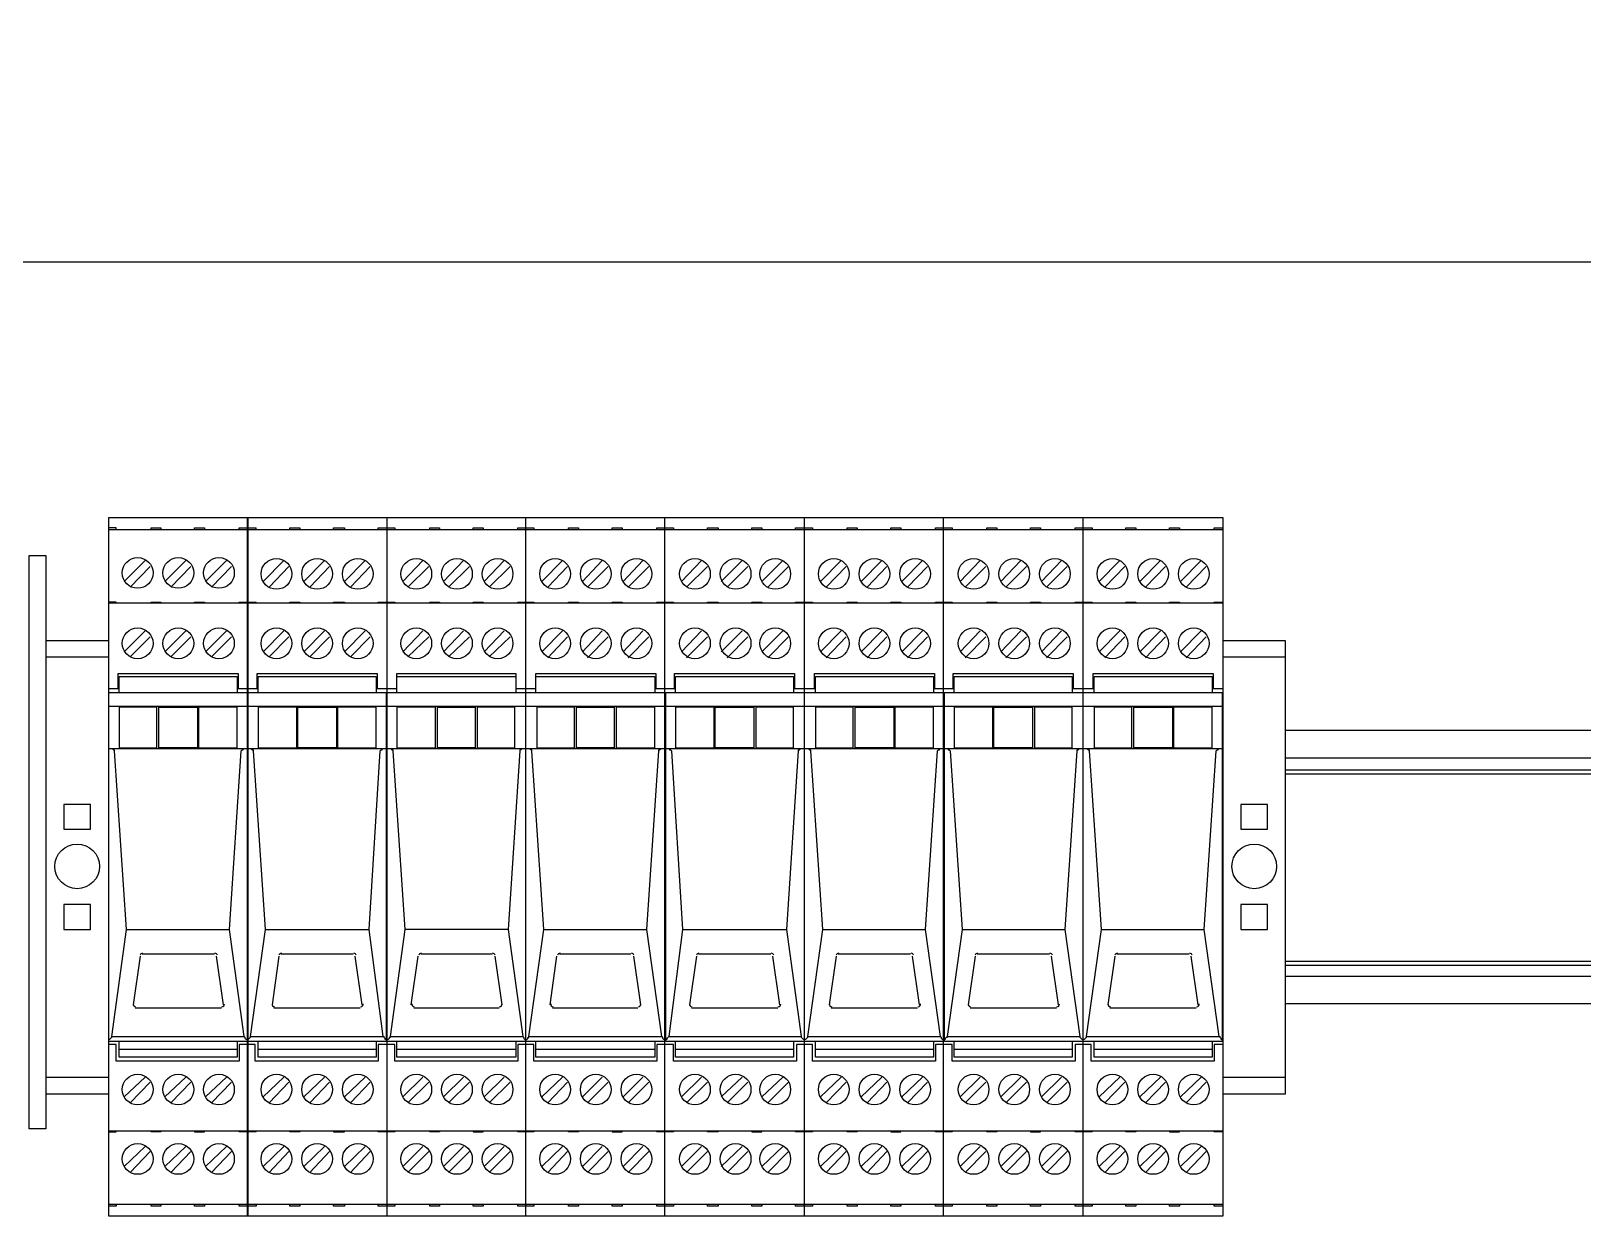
# Model space of a CAD drawing. Header units: feet. Extents: x -159 to 1687, y -48 to 1556.
# Drawn here: x 550.484 to 551.136, y 1043.099 to 1043.597 of the extents above; entities that cross this region are included whole.
import ezdxf

# ---------------------------------------------------------------- set-up
doc = ezdxf.new("R2010")
doc.units = ezdxf.units.FT
doc.header["$MEASUREMENT"] = 0
doc.layers.add('PDF_0', color=7, linetype='Continuous')
doc.layers.add('PDF_Carril', color=7, linetype='Continuous')

msp = doc.modelspace()

# ---------------------------------------------------------------- linework, layer by layer
at = {"layer": 'PDF_0', "lineweight": 25}
for p, q in [((550.98504, 1043.39271), (550.51668, 1043.39271)), ((550.98504, 1043.38771), (550.51668, 1043.38771)), ((550.98504, 1043.35688), (550.51668, 1043.35688)), ((550.63794, 1043.31938), (550.63794, 1043.32729)), ((550.68794, 1043.32729), (550.68794, 1043.31938)), ((550.69627, 1043.31938), (550.69627, 1043.32729)), ((550.75044, 1043.29562), (550.63377, 1043.29562)), ((550.86753, 1043.29562), (550.75086, 1043.29562)), ((550.98462, 1043.29562), (550.86795, 1043.29562)), ((550.75044, 1043.1727), (550.63377, 1043.1727))]:
    msp.add_line(p, q, dxfattribs=at)
for points in [[(550.19333, 1044.94404), (551.66965, 1044.94404), (551.66965, 1043.50022), (550.19333, 1043.50022)], [(550.49043, 1043.13603), (550.48335, 1043.13603), (550.48335, 1043.37688), (550.49043, 1043.37688)], [(550.52127, 1043.29604), (550.5371, 1043.29604), (550.5371, 1043.31313), (550.52127, 1043.31313)], [(550.53793, 1043.29604), (550.53793, 1043.31313), (550.55418, 1043.31313), (550.55418, 1043.29604)], [(550.5546, 1043.31313), (550.5546, 1043.29604), (550.57085, 1043.29604), (550.57085, 1043.31313)], [(550.5796, 1043.29604), (550.59585, 1043.29604), (550.59585, 1043.31313), (550.5796, 1043.31313)], [(550.59627, 1043.29604), (550.59627, 1043.31313), (550.61252, 1043.31313), (550.61252, 1043.29604)], [(550.61294, 1043.31313), (550.61294, 1043.29604), (550.62919, 1043.29604), (550.62919, 1043.31313)], [(550.63794, 1043.29604), (550.65419, 1043.29604), (550.65419, 1043.31313), (550.63794, 1043.31313)], [(550.65502, 1043.29604), (550.65502, 1043.31313), (550.67086, 1043.31313), (550.67086, 1043.29604)], [(550.67169, 1043.31313), (550.67169, 1043.29604), (550.68752, 1043.29604), (550.68752, 1043.31313)], [(550.69669, 1043.29604), (550.71252, 1043.29604), (550.71252, 1043.31313), (550.69669, 1043.31313)], [(550.71336, 1043.29604), (550.71336, 1043.31313), (550.72919, 1043.31313), (550.72919, 1043.29604)], [(550.73003, 1043.31313), (550.73003, 1043.29604), (550.74628, 1043.29604), (550.74628, 1043.31313)], [(550.75503, 1043.29604), (550.77128, 1043.29604), (550.77128, 1043.31313), (550.75503, 1043.31313)], [(550.77169, 1043.29604), (550.77169, 1043.31313), (550.78794, 1043.31313), (550.78794, 1043.29604)], [(550.78878, 1043.31313), (550.78878, 1043.29604), (550.80461, 1043.29604), (550.80461, 1043.31313)], [(550.81378, 1043.29604), (550.82961, 1043.29604), (550.82961, 1043.31313), (550.81378, 1043.31313)], [(550.83045, 1043.29604), (550.83045, 1043.31313), (550.8467, 1043.31313), (550.8467, 1043.29604)], [(550.84711, 1043.31313), (550.84711, 1043.29604), (550.86336, 1043.29604), (550.86336, 1043.31313)], [(550.87212, 1043.29604), (550.88837, 1043.29604), (550.88837, 1043.31313), (550.87212, 1043.31313)], [(550.88878, 1043.29604), (550.88878, 1043.31313), (550.90503, 1043.31313), (550.90503, 1043.29604)], [(550.90587, 1043.31313), (550.90587, 1043.29604), (550.9217, 1043.29604), (550.9217, 1043.31313)], [(550.93087, 1043.29604), (550.9467, 1043.29604), (550.9467, 1043.31313), (550.93087, 1043.31313)], [(550.94754, 1043.29604), (550.94754, 1043.31313), (550.96379, 1043.31313), (550.96379, 1043.29604)], [(550.9642, 1043.31313), (550.9642, 1043.29604), (550.98045, 1043.29604), (550.98045, 1043.31313)], [(550.50918, 1043.27229), (550.49793, 1043.27229), (550.49793, 1043.26187), (550.50918, 1043.26187)], [(551.00379, 1043.27229), (550.99254, 1043.27229), (550.99254, 1043.26187), (551.00379, 1043.26187)], [(550.49793, 1043.21979), (550.50918, 1043.21979), (550.50918, 1043.2302), (550.49793, 1043.2302)], [(550.99254, 1043.21979), (551.00379, 1043.21979), (551.00379, 1043.2302), (550.99254, 1043.2302)]]:
    msp.add_lwpolyline(points, close=True, dxfattribs=at)
for points in [[(550.51668, 1043.39271), (550.51668, 1043.09937), (550.98504, 1043.09937)], [(550.57502, 1043.39271), (550.57502, 1043.09937)], [(550.57543, 1043.09937), (550.57543, 1043.39271)], [(550.63377, 1043.09937), (550.63377, 1043.39271)], [(550.69211, 1043.09937), (550.69211, 1043.39271)], [(550.75044, 1043.09937), (550.75044, 1043.39271)], [(550.8092, 1043.09937), (550.8092, 1043.39271)], [(550.86753, 1043.09937), (550.86753, 1043.39271)], [(550.92628, 1043.09937), (550.92628, 1043.39271)], [(550.98504, 1043.09937), (550.98504, 1043.39271)], [(550.52002, 1043.38771), (550.52002, 1043.38855), (550.51668, 1043.38855)], [(550.5346, 1043.38771), (550.5346, 1043.38855), (550.53877, 1043.38855), (550.53877, 1043.38771)], [(550.55293, 1043.38771), (550.55293, 1043.38855), (550.5571, 1043.38855), (550.5571, 1043.38771)], [(550.57168, 1043.38771), (550.57168, 1043.38855), (550.57877, 1043.38855)], [(550.57877, 1043.38771), (550.57877, 1043.38855)], [(550.59294, 1043.38771), (550.59294, 1043.38855), (550.5971, 1043.38855), (550.5971, 1043.38771)], [(550.61127, 1043.38771), (550.61127, 1043.38855), (550.61585, 1043.38855), (550.61585, 1043.38771)], [(550.63002, 1043.38771), (550.63002, 1043.38855), (550.6371, 1043.38855), (550.6371, 1043.38771)], [(550.65169, 1043.38771), (550.65169, 1043.38855), (550.65586, 1043.38855), (550.65586, 1043.38771)], [(550.67002, 1043.38771), (550.67002, 1043.38855), (550.67419, 1043.38855), (550.67419, 1043.38771)], [(550.68877, 1043.38771), (550.68877, 1043.38855), (550.69544, 1043.38855), (550.69544, 1043.38771)], [(550.71002, 1043.38771), (550.71002, 1043.38855), (550.71419, 1043.38855), (550.71419, 1043.38771)], [(550.72836, 1043.38771), (550.72836, 1043.38855), (550.73253, 1043.38855), (550.73253, 1043.38771)], [(550.74711, 1043.38771), (550.74711, 1043.38855), (550.75419, 1043.38855), (550.75419, 1043.38771)], [(550.76836, 1043.38771), (550.76836, 1043.38855), (550.77294, 1043.38855), (550.77294, 1043.38771)], [(550.78711, 1043.38771), (550.78711, 1043.38855), (550.79128, 1043.38855), (550.79128, 1043.38771)], [(550.80545, 1043.38771), (550.80545, 1043.38855), (550.81253, 1043.38855), (550.81253, 1043.38771)], [(550.82711, 1043.38771), (550.82711, 1043.38855), (550.83128, 1043.38855), (550.83128, 1043.38771)], [(550.84545, 1043.38771), (550.84545, 1043.38855), (550.84961, 1043.38855), (550.84961, 1043.38771)], [(550.8642, 1043.38771), (550.8642, 1043.38855), (550.87128, 1043.38855), (550.87128, 1043.38771)], [(550.88587, 1043.38771), (550.88587, 1043.38855), (550.89003, 1043.38855), (550.89003, 1043.38771)], [(550.9042, 1043.38771), (550.9042, 1043.38855), (550.90837, 1043.38855), (550.90837, 1043.38771)], [(550.92295, 1043.38771), (550.92295, 1043.38855), (550.93003, 1043.38855), (550.93003, 1043.38771)], [(550.9442, 1043.38771), (550.9442, 1043.38855), (550.94837, 1043.38855), (550.94837, 1043.38771)], [(550.96254, 1043.38771), (550.96254, 1043.38855), (550.9667, 1043.38855), (550.9667, 1043.38771)], [(550.98129, 1043.38771), (550.98129, 1043.38855), (550.98504, 1043.38855)], [(550.52335, 1043.36604), (550.5321, 1043.37479)], [(550.52585, 1043.36354), (550.53418, 1043.37229)], [(550.54043, 1043.36604), (550.54918, 1043.37479)], [(550.54293, 1043.36354), (550.55127, 1043.37229)], [(550.55752, 1043.36604), (550.56627, 1043.37479)], [(550.56002, 1043.36354), (550.56835, 1043.37229)], [(550.58168, 1043.36604), (550.59044, 1043.37479)], [(550.58418, 1043.36354), (550.59252, 1043.37229)], [(550.59877, 1043.36604), (550.60752, 1043.37479)], [(550.60127, 1043.36354), (550.6096, 1043.37229)], [(550.61585, 1043.36604), (550.6246, 1043.37479)], [(550.61835, 1043.36354), (550.62669, 1043.37229)], [(550.64044, 1043.36604), (550.64877, 1043.37479)], [(550.64252, 1043.36354), (550.65127, 1043.37229)], [(550.65752, 1043.36604), (550.66586, 1043.37479)], [(550.65961, 1043.36354), (550.66836, 1043.37229)], [(550.67461, 1043.36604), (550.68294, 1043.37479)], [(550.67669, 1043.36354), (550.68544, 1043.37229)], [(550.69877, 1043.36604), (550.70752, 1043.37479)], [(550.70127, 1043.36354), (550.70961, 1043.37229)], [(550.71586, 1043.36604), (550.72419, 1043.37479)], [(550.71794, 1043.36354), (550.72669, 1043.37229)], [(550.73294, 1043.36604), (550.74128, 1043.37479)], [(550.73503, 1043.36354), (550.74378, 1043.37229)], [(550.75753, 1043.36604), (550.76586, 1043.37479)], [(550.75961, 1043.36354), (550.76836, 1043.37229)], [(550.77419, 1043.36604), (550.78294, 1043.37479)], [(550.77669, 1043.36354), (550.78544, 1043.37229)], [(550.79128, 1043.36604), (550.80003, 1043.37479)], [(550.79378, 1043.36354), (550.80253, 1043.37229)], [(550.81586, 1043.36604), (550.82461, 1043.37479)], [(550.81836, 1043.36354), (550.8267, 1043.37229)], [(550.83295, 1043.36604), (550.8417, 1043.37479)], [(550.83545, 1043.36354), (550.84378, 1043.37229)], [(550.85003, 1043.36604), (550.85878, 1043.37479)], [(550.85253, 1043.36354), (550.86086, 1043.37229)], [(550.87462, 1043.36604), (550.88295, 1043.37479)], [(550.8767, 1043.36354), (550.88545, 1043.37229)], [(550.8917, 1043.36604), (550.90003, 1043.37479)], [(550.89378, 1043.36354), (550.90253, 1043.37229)], [(550.90878, 1043.36604), (550.91712, 1043.37479)], [(550.91087, 1043.36354), (550.91962, 1043.37229)], [(550.93295, 1043.36604), (550.9417, 1043.37479)], [(550.93545, 1043.36354), (550.94379, 1043.37229)], [(550.95004, 1043.36604), (550.95879, 1043.37479)], [(550.95254, 1043.36354), (550.96087, 1043.37229)], [(550.96712, 1043.36604), (550.97587, 1043.37479)], [(550.96962, 1043.36354), (550.97795, 1043.37229)], [(550.52002, 1043.35688), (550.52002, 1043.35729), (550.51668, 1043.35729)], [(550.5346, 1043.35688), (550.5346, 1043.35729), (550.53877, 1043.35729), (550.53877, 1043.35688)], [(550.55293, 1043.35688), (550.55293, 1043.35729), (550.5571, 1043.35729), (550.5571, 1043.35688)], [(550.57168, 1043.35688), (550.57168, 1043.35729), (550.57877, 1043.35729)], [(550.57877, 1043.35688), (550.57877, 1043.35729)], [(550.59294, 1043.35688), (550.59294, 1043.35729), (550.5971, 1043.35729), (550.5971, 1043.35688)], [(550.61127, 1043.35688), (550.61127, 1043.35729), (550.61585, 1043.35729), (550.61585, 1043.35688)], [(550.63002, 1043.35688), (550.63002, 1043.35729), (550.6371, 1043.35729), (550.6371, 1043.35688)], [(550.65169, 1043.35688), (550.65169, 1043.35729), (550.65586, 1043.35729), (550.65586, 1043.35688)], [(550.67002, 1043.35688), (550.67002, 1043.35729), (550.67419, 1043.35729), (550.67419, 1043.35688)], [(550.68877, 1043.35688), (550.68877, 1043.35729), (550.69544, 1043.35729), (550.69544, 1043.35688)], [(550.71002, 1043.35688), (550.71002, 1043.35729), (550.71419, 1043.35729), (550.71419, 1043.35688)], [(550.72836, 1043.35688), (550.72836, 1043.35729), (550.73253, 1043.35729), (550.73253, 1043.35688)], [(550.74711, 1043.35688), (550.74711, 1043.35729), (550.75419, 1043.35729), (550.75419, 1043.35688)], [(550.76836, 1043.35688), (550.76836, 1043.35729), (550.77294, 1043.35729), (550.77294, 1043.35688)], [(550.78711, 1043.35688), (550.78711, 1043.35729), (550.79128, 1043.35729), (550.79128, 1043.35688)], [(550.80545, 1043.35688), (550.80545, 1043.35729), (550.81253, 1043.35729), (550.81253, 1043.35688)], [(550.82711, 1043.35688), (550.82711, 1043.35729), (550.83128, 1043.35729), (550.83128, 1043.35688)], [(550.84545, 1043.35688), (550.84545, 1043.35729), (550.84961, 1043.35729), (550.84961, 1043.35688)], [(550.8642, 1043.35688), (550.8642, 1043.35729), (550.87128, 1043.35729), (550.87128, 1043.35688)], [(550.88587, 1043.35688), (550.88587, 1043.35729), (550.89003, 1043.35729), (550.89003, 1043.35688)], [(550.9042, 1043.35688), (550.9042, 1043.35729), (550.90837, 1043.35729), (550.90837, 1043.35688)], [(550.92295, 1043.35688), (550.92295, 1043.35729), (550.93003, 1043.35729), (550.93003, 1043.35688)], [(550.9442, 1043.35688), (550.9442, 1043.35729), (550.94837, 1043.35729), (550.94837, 1043.35688)], [(550.96254, 1043.35688), (550.96254, 1043.35729), (550.9667, 1043.35729), (550.9667, 1043.35688)], [(550.98129, 1043.35688), (550.98129, 1043.35729), (550.98504, 1043.35729)], [(550.52335, 1043.33646), (550.5321, 1043.34521)], [(550.54043, 1043.33646), (550.54918, 1043.34521)], [(550.55752, 1043.33646), (550.56627, 1043.34521)], [(550.58168, 1043.33646), (550.59044, 1043.34521)], [(550.59877, 1043.33646), (550.60752, 1043.34521)], [(550.61585, 1043.33646), (550.6246, 1043.34521)], [(550.64044, 1043.33646), (550.64877, 1043.34521)], [(550.65752, 1043.33646), (550.66586, 1043.34521)], [(550.67461, 1043.33646), (550.68294, 1043.34521)], [(550.69877, 1043.33646), (550.70752, 1043.34521)], [(550.71586, 1043.33646), (550.72419, 1043.34521)], [(550.73294, 1043.33646), (550.74128, 1043.34521)], [(550.75753, 1043.33646), (550.76586, 1043.34521)], [(550.77419, 1043.33646), (550.78294, 1043.34521)], [(550.79128, 1043.33646), (550.80003, 1043.34521)], [(550.81586, 1043.33646), (550.82461, 1043.34521)], [(550.83295, 1043.33646), (550.8417, 1043.34521)], [(550.85003, 1043.33646), (550.85878, 1043.34521)], [(550.87462, 1043.33646), (550.88295, 1043.34521)], [(550.8917, 1043.33646), (550.90003, 1043.34521)], [(550.90878, 1043.33646), (550.91712, 1043.34521)], [(550.93295, 1043.33646), (550.9417, 1043.34521)], [(550.95004, 1043.33646), (550.95879, 1043.34521)], [(550.96712, 1043.33646), (550.97587, 1043.34521)], [(550.51668, 1043.34104), (550.49043, 1043.34104)], [(550.52585, 1043.33438), (550.53418, 1043.34271)], [(550.54293, 1043.33438), (550.55127, 1043.34271)], [(550.56002, 1043.33438), (550.56835, 1043.34271)], [(550.58418, 1043.33438), (550.59252, 1043.34271)], [(550.60127, 1043.33438), (550.6096, 1043.34271)], [(550.61835, 1043.33438), (550.62669, 1043.34271)], [(550.64252, 1043.33438), (550.65127, 1043.34271)], [(550.65961, 1043.33438), (550.66836, 1043.34271)], [(550.67669, 1043.33438), (550.68544, 1043.34271)], [(550.70127, 1043.33396), (550.70961, 1043.34271)], [(550.71794, 1043.33396), (550.72669, 1043.34271)], [(550.73503, 1043.33396), (550.74378, 1043.34271)], [(550.75961, 1043.33396), (550.76836, 1043.34271)], [(550.77669, 1043.33396), (550.78544, 1043.34271)], [(550.79378, 1043.33396), (550.80253, 1043.34271)], [(550.81836, 1043.33396), (550.8267, 1043.34271)], [(550.83545, 1043.33396), (550.84378, 1043.34271)], [(550.85253, 1043.33396), (550.86086, 1043.34271)], [(550.8767, 1043.33396), (550.88545, 1043.34271)], [(550.89378, 1043.33396), (550.90253, 1043.34271)], [(550.91087, 1043.33396), (550.91962, 1043.34271)], [(550.93545, 1043.33396), (550.94379, 1043.34271)], [(550.95254, 1043.33396), (550.96087, 1043.34271)], [(550.96962, 1043.33396), (550.97795, 1043.34271)], [(550.98504, 1043.15062), (551.01129, 1043.15062), (551.01129, 1043.34104), (550.98504, 1043.34104)], [(550.49043, 1043.33438), (550.51668, 1043.33438)], [(550.98504, 1043.33438), (551.01129, 1043.33438)], [(550.51668, 1043.32104), (550.52085, 1043.32104), (550.52085, 1043.32729), (550.57127, 1043.32729), (550.57127, 1043.32104), (550.57918, 1043.32104)], [(550.52127, 1043.31938), (550.52127, 1043.32604), (550.57085, 1043.32604), (550.57085, 1043.31938)], [(550.57918, 1043.32104), (550.57918, 1043.32729), (550.6296, 1043.32729), (550.6296, 1043.32104), (550.63794, 1043.32104)], [(550.5796, 1043.31938), (550.5796, 1043.32604), (550.62919, 1043.32604), (550.62919, 1043.31938)], [(550.63794, 1043.32729), (550.68794, 1043.32729)], [(550.63794, 1043.32604), (550.68794, 1043.32604)], [(550.69627, 1043.32729), (550.74669, 1043.32729), (550.74669, 1043.32104), (550.75461, 1043.32104), (550.75461, 1043.32729), (550.80503, 1043.32729), (550.80503, 1043.32104), (550.81336, 1043.32104), (550.81336, 1043.32729), (550.86378, 1043.32729), (550.86378, 1043.32104), (550.8717, 1043.32104), (550.8717, 1043.32729), (550.92212, 1043.32729), (550.92212, 1043.32104), (550.93045, 1043.32104), (550.93045, 1043.32729), (550.98087, 1043.32729), (550.98087, 1043.32104), (550.98504, 1043.32104)], [(550.69627, 1043.32604), (550.74628, 1043.32604), (550.74628, 1043.31938)], [(550.75503, 1043.31938), (550.75503, 1043.32604), (550.80461, 1043.32604), (550.80461, 1043.31938)], [(550.81378, 1043.31938), (550.81378, 1043.32604), (550.86336, 1043.32604), (550.86336, 1043.31938)], [(550.87212, 1043.31938), (550.87212, 1043.32604), (550.9217, 1043.32604), (550.9217, 1043.31938)], [(550.93087, 1043.31938), (550.93087, 1043.32604), (550.98045, 1043.32604), (550.98045, 1043.31938)], [(550.51668, 1043.31938), (550.57502, 1043.31938)], [(550.57543, 1043.31938), (550.63335, 1043.31938), (550.63335, 1043.1727), (550.57543, 1043.1727)], [(550.63377, 1043.31938), (550.75044, 1043.31938)], [(550.68794, 1043.32104), (550.69627, 1043.32104)], [(550.86753, 1043.1727), (550.75086, 1043.1727), (550.75086, 1043.31938)], [(550.75086, 1043.31938), (550.86753, 1043.31938)], [(550.98462, 1043.1727), (550.86795, 1043.1727), (550.86795, 1043.31938)], [(550.86795, 1043.31938), (550.98462, 1043.31938)], [(550.98462, 1043.31938), (550.98462, 1043.1727)], [(550.51668, 1043.31354), (550.57502, 1043.31354)], [(550.57543, 1043.31354), (550.63335, 1043.31354)], [(550.63377, 1043.31354), (550.75044, 1043.31354)], [(550.75086, 1043.31354), (550.86753, 1043.31354)], [(550.86795, 1043.31354), (550.98462, 1043.31354)], [(550.51835, 1043.29562), (550.51877, 1043.29521), (550.51918, 1043.29521), (550.51918, 1043.29479), (550.52418, 1043.21979), (550.51793, 1043.17479), (550.51793, 1043.17437), (550.5171, 1043.17354), (550.51668, 1043.17354)], [(550.57502, 1043.29562), (550.51668, 1043.29562)], [(550.52418, 1043.21979), (550.56752, 1043.21979), (550.57252, 1043.29479), (550.57293, 1043.29521), (550.57335, 1043.29521), (550.57335, 1043.29562)], [(550.57668, 1043.29562), (550.5771, 1043.29521), (550.57752, 1043.29521), (550.57752, 1043.29479), (550.58252, 1043.21979), (550.57627, 1043.17479), (550.57627, 1043.17437), (550.57543, 1043.17354)], [(550.63335, 1043.29562), (550.57543, 1043.29562)], [(550.58252, 1043.21979), (550.62627, 1043.21979), (550.63085, 1043.29479), (550.63127, 1043.29521), (550.63169, 1043.29521), (550.63169, 1043.29562)], [(550.63544, 1043.29562), (550.63585, 1043.29521), (550.63627, 1043.29521), (550.63627, 1043.29479), (550.64127, 1043.21979), (550.63502, 1043.17479), (550.63502, 1043.17437), (550.6346, 1043.17437), (550.6346, 1043.17395), (550.63419, 1043.17354), (550.63377, 1043.17354)], [(550.69044, 1043.29562), (550.69002, 1043.29521), (550.68961, 1043.29521), (550.68961, 1043.29479), (550.68461, 1043.21979), (550.64127, 1043.21979)], [(550.68461, 1043.21979), (550.69086, 1043.17479), (550.69127, 1043.17437), (550.69127, 1043.17395), (550.69169, 1043.17354), (550.69252, 1043.17354), (550.69294, 1043.17395), (550.69294, 1043.17437), (550.69336, 1043.17437), (550.69336, 1043.17479), (550.69961, 1043.21979), (550.69461, 1043.29479), (550.69461, 1043.29521), (550.69419, 1043.29521), (550.69377, 1043.29562)], [(550.69961, 1043.21979), (550.74294, 1043.21979), (550.74794, 1043.29479), (550.74794, 1043.29521), (550.74836, 1043.29521), (550.74878, 1043.29562)], [(550.75253, 1043.29562), (550.75253, 1043.29521), (550.75294, 1043.29521), (550.75336, 1043.29479), (550.75794, 1043.21979), (550.75211, 1043.17479), (550.75128, 1043.17395), (550.75128, 1043.17354), (550.75086, 1043.17354)], [(550.75794, 1043.21979), (550.8017, 1043.21979), (550.8067, 1043.29479), (550.8067, 1043.29521), (550.80711, 1043.29521), (550.80753, 1043.29562)], [(550.81086, 1043.29562), (550.81128, 1043.29521), (550.8117, 1043.29521), (550.8117, 1043.29479), (550.8167, 1043.21979), (550.81045, 1043.17479), (550.81045, 1043.17437), (550.80961, 1043.17354), (550.80878, 1043.17354), (550.80836, 1043.17395), (550.80795, 1043.17437), (550.80795, 1043.17479), (550.8017, 1043.21979)], [(550.8167, 1043.21979), (550.86003, 1043.21979), (550.86503, 1043.29479), (550.86545, 1043.29521), (550.86586, 1043.29521), (550.86586, 1043.29562)], [(550.86962, 1043.29562), (550.86962, 1043.29521), (550.87003, 1043.29521), (550.87045, 1043.29479), (550.87545, 1043.21979), (550.8692, 1043.17479), (550.8692, 1043.17437), (550.86878, 1043.17437), (550.86836, 1043.17395), (550.86836, 1043.17354), (550.86795, 1043.17354)], [(550.87545, 1043.21979), (550.91878, 1043.21979), (550.92378, 1043.29479), (550.92378, 1043.29521), (550.9242, 1043.29521), (550.92462, 1043.29562)], [(550.92795, 1043.29562), (550.92837, 1043.29521), (550.92878, 1043.29521), (550.92878, 1043.29479), (550.93378, 1043.21979), (550.92753, 1043.17479), (550.92753, 1043.17437), (550.9267, 1043.17354), (550.92587, 1043.17354), (550.92545, 1043.17395), (550.92503, 1043.17437), (550.92503, 1043.17479), (550.91878, 1043.21979)], [(550.93378, 1043.21979), (550.97712, 1043.21979), (550.98212, 1043.29479), (550.98254, 1043.29521), (550.98295, 1043.29521), (550.98295, 1043.29562)], [(550.57502, 1043.17354), (550.5746, 1043.17354), (550.57418, 1043.17395), (550.57418, 1043.17437), (550.57377, 1043.17479), (550.56752, 1043.21979)], [(550.6321, 1043.17479), (550.62627, 1043.21979)], [(550.75044, 1043.17354), (550.75003, 1043.17354), (550.74961, 1043.17395), (550.74961, 1043.17437), (550.74919, 1043.17479), (550.74294, 1043.21979)], [(550.86753, 1043.17354), (550.86711, 1043.17354), (550.8667, 1043.17395), (550.8667, 1043.17437), (550.86628, 1043.17479), (550.86003, 1043.21979)], [(550.98337, 1043.17479), (550.97712, 1043.21979)], [(550.53002, 1043.20854), (550.5271, 1043.18812)], [(550.56127, 1043.20937), (550.53085, 1043.20937)], [(550.56502, 1043.18812), (550.5621, 1043.20854)], [(550.58835, 1043.20854), (550.58544, 1043.18812)], [(550.6196, 1043.20937), (550.58919, 1043.20937)], [(550.62335, 1043.18812), (550.62044, 1043.20854)], [(550.64669, 1043.20854), (550.64377, 1043.18812)], [(550.67794, 1043.20937), (550.64794, 1043.20937)], [(550.68211, 1043.18812), (550.67919, 1043.20854)], [(550.70502, 1043.20854), (550.70211, 1043.18812)], [(550.73628, 1043.20937), (550.70627, 1043.20937)], [(550.74044, 1043.18812), (550.73753, 1043.20854)], [(550.76378, 1043.20854), (550.76086, 1043.18812)], [(550.79503, 1043.20937), (550.76461, 1043.20937)], [(550.79878, 1043.18812), (550.79586, 1043.20854)], [(550.82253, 1043.20854), (550.81961, 1043.18812)], [(550.85378, 1043.20937), (550.82336, 1043.20937)], [(550.85753, 1043.18812), (550.85461, 1043.20854)], [(550.88087, 1043.20854), (550.87795, 1043.18812)], [(550.91212, 1043.20937), (550.8817, 1043.20937)], [(550.91587, 1043.18812), (550.91295, 1043.20854)], [(550.93962, 1043.20854), (550.9367, 1043.18812)], [(550.97087, 1043.20937), (550.94045, 1043.20937)], [(550.97462, 1043.18812), (550.9717, 1043.20854)], [(550.52793, 1043.18687), (550.56418, 1043.18687)], [(550.58627, 1043.18687), (550.62252, 1043.18687)], [(550.64502, 1043.18687), (550.68086, 1043.18687)], [(550.70336, 1043.18687), (550.73919, 1043.18687)], [(550.76169, 1043.18687), (550.79795, 1043.18687)], [(550.82045, 1043.18687), (550.8567, 1043.18687)], [(550.87878, 1043.18687), (550.91503, 1043.18687)], [(550.93753, 1043.18687), (550.97379, 1043.18687)], [(550.51793, 1043.17479), (550.57377, 1043.17479)], [(550.57627, 1043.17479), (550.63252, 1043.17479)], [(550.63335, 1043.17354), (550.63294, 1043.17354), (550.63294, 1043.17395), (550.63252, 1043.17437), (550.63252, 1043.17479)], [(550.63502, 1043.17479), (550.69086, 1043.17479)], [(550.69336, 1043.17479), (550.74919, 1043.17479)], [(550.75211, 1043.17479), (550.80795, 1043.17479)], [(550.81045, 1043.17479), (550.86628, 1043.17479)], [(550.8692, 1043.17479), (550.92503, 1043.17479)], [(550.92753, 1043.17479), (550.98379, 1043.17479)], [(550.98462, 1043.17354), (550.9842, 1043.17354), (550.9842, 1043.17395), (550.98379, 1043.17437), (550.98379, 1043.17479)], [(550.57502, 1043.1727), (550.51668, 1043.1727)], [(550.57835, 1043.17145), (550.57168, 1043.17145), (550.57168, 1043.16437), (550.52002, 1043.16437), (550.52002, 1043.17145), (550.51668, 1043.17145)], [(550.57085, 1043.1727), (550.57085, 1043.16604), (550.52127, 1043.16604), (550.52127, 1043.1727)], [(550.57085, 1043.16937), (550.52127, 1043.16937)], [(550.98504, 1043.17145), (550.98129, 1043.17145), (550.98129, 1043.16437), (550.92962, 1043.16437), (550.92962, 1043.17145), (550.92295, 1043.17145), (550.92295, 1043.16437), (550.87128, 1043.16437), (550.87128, 1043.17145), (550.8642, 1043.17145), (550.8642, 1043.16437), (550.81253, 1043.16437), (550.81253, 1043.17145), (550.80586, 1043.17145), (550.80586, 1043.16437), (550.75419, 1043.16437), (550.75419, 1043.17145), (550.74711, 1043.17145), (550.74711, 1043.16437), (550.69544, 1043.16437), (550.69544, 1043.17145), (550.68877, 1043.17145), (550.68877, 1043.16437), (550.6371, 1043.16437), (550.6371, 1043.17145), (550.63002, 1043.17145), (550.63002, 1043.16437), (550.57835, 1043.16437), (550.57835, 1043.17145)], [(550.62919, 1043.1727), (550.62919, 1043.16604), (550.5796, 1043.16604), (550.5796, 1043.1727)], [(550.62919, 1043.16937), (550.5796, 1043.16937)], [(550.68794, 1043.1727), (550.68794, 1043.16604), (550.63794, 1043.16604), (550.63794, 1043.1727)], [(550.68794, 1043.16937), (550.63794, 1043.16937)], [(550.74628, 1043.1727), (550.74628, 1043.16604), (550.69627, 1043.16604), (550.69627, 1043.1727)], [(550.74628, 1043.16937), (550.69627, 1043.16937)], [(550.80461, 1043.1727), (550.80461, 1043.16604), (550.75503, 1043.16604), (550.75503, 1043.1727)], [(550.80461, 1043.16937), (550.75503, 1043.16937)], [(550.86336, 1043.1727), (550.86336, 1043.16604), (550.81378, 1043.16604), (550.81378, 1043.1727)], [(550.86336, 1043.16937), (550.81378, 1043.16937)], [(550.9217, 1043.1727), (550.9217, 1043.16604), (550.87212, 1043.16604), (550.87212, 1043.1727)], [(550.9217, 1043.16937), (550.87212, 1043.16937)], [(550.98045, 1043.1727), (550.98045, 1043.16604), (550.93087, 1043.16604), (550.93087, 1043.1727)], [(550.98045, 1043.16937), (550.93087, 1043.16937)], [(550.49043, 1043.1577), (550.51668, 1043.1577)], [(550.52335, 1043.14937), (550.5321, 1043.1577)], [(550.52585, 1043.14687), (550.53418, 1043.15562)], [(550.54043, 1043.14937), (550.54918, 1043.1577)], [(550.54293, 1043.14687), (550.55127, 1043.15562)], [(550.55752, 1043.14937), (550.56627, 1043.1577)], [(550.56002, 1043.14687), (550.56835, 1043.15562)], [(550.58168, 1043.14937), (550.59044, 1043.1577)], [(550.58418, 1043.14687), (550.59252, 1043.15562)], [(550.59877, 1043.14937), (550.60752, 1043.1577)], [(550.60127, 1043.14687), (550.6096, 1043.15562)], [(550.61585, 1043.14937), (550.6246, 1043.1577)], [(550.61835, 1043.14687), (550.62669, 1043.15562)], [(550.64044, 1043.14937), (550.64877, 1043.1577)], [(550.64252, 1043.14687), (550.65127, 1043.15562)], [(550.65752, 1043.14937), (550.66586, 1043.1577)], [(550.65961, 1043.14687), (550.66836, 1043.15562)], [(550.67461, 1043.14937), (550.68294, 1043.1577)], [(550.67669, 1043.14687), (550.68544, 1043.15562)], [(550.69877, 1043.14937), (550.70752, 1043.1577)], [(550.70127, 1043.14687), (550.70961, 1043.15562)], [(550.71586, 1043.14937), (550.72419, 1043.1577)], [(550.71794, 1043.14687), (550.72669, 1043.15562)], [(550.73294, 1043.14937), (550.74128, 1043.1577)], [(550.73503, 1043.14687), (550.74378, 1043.15562)], [(550.75753, 1043.14937), (550.76586, 1043.1577)], [(550.75961, 1043.14687), (550.76836, 1043.15562)], [(550.77419, 1043.14937), (550.78294, 1043.1577)], [(550.77669, 1043.14687), (550.78544, 1043.15562)], [(550.79128, 1043.14937), (550.80003, 1043.1577)], [(550.79378, 1043.14687), (550.80253, 1043.15562)], [(550.81586, 1043.14937), (550.82461, 1043.1577)], [(550.81836, 1043.14687), (550.8267, 1043.15562)], [(550.83295, 1043.14937), (550.8417, 1043.1577)], [(550.83545, 1043.14687), (550.84378, 1043.15562)], [(550.85003, 1043.14937), (550.85878, 1043.1577)], [(550.85253, 1043.14687), (550.86086, 1043.15562)], [(550.87462, 1043.14937), (550.88295, 1043.1577)], [(550.8767, 1043.14687), (550.88545, 1043.15562)], [(550.8917, 1043.14937), (550.90003, 1043.1577)], [(550.89378, 1043.14687), (550.90253, 1043.15562)], [(550.90878, 1043.14937), (550.91712, 1043.1577)], [(550.91087, 1043.14687), (550.91962, 1043.15562)], [(550.93295, 1043.14937), (550.9417, 1043.1577)], [(550.93545, 1043.14687), (550.94379, 1043.15562)], [(550.95004, 1043.14937), (550.95879, 1043.1577)], [(550.95254, 1043.14687), (550.96087, 1043.15562)], [(550.96712, 1043.14937), (550.97587, 1043.1577)], [(550.96962, 1043.14687), (550.97795, 1043.15562)], [(550.98504, 1043.1577), (551.01129, 1043.1577)], [(550.49043, 1043.15062), (550.51668, 1043.15062)], [(550.51668, 1043.13478), (550.52002, 1043.13478), (550.52002, 1043.1352)], [(550.51668, 1043.1352), (550.98504, 1043.1352)], [(550.53877, 1043.1352), (550.53877, 1043.13478), (550.5346, 1043.13478), (550.5346, 1043.1352)], [(550.55293, 1043.1352), (550.55293, 1043.13478), (550.5571, 1043.13478), (550.5571, 1043.1352)], [(550.57877, 1043.13478), (550.57168, 1043.13478), (550.57168, 1043.1352)], [(550.57877, 1043.13478), (550.57877, 1043.1352)], [(550.5971, 1043.1352), (550.5971, 1043.13478), (550.59294, 1043.13478), (550.59294, 1043.1352)], [(550.61127, 1043.1352), (550.61127, 1043.13478), (550.61585, 1043.13478), (550.61585, 1043.1352)], [(550.6371, 1043.1352), (550.6371, 1043.13478), (550.63002, 1043.13478), (550.63002, 1043.1352)], [(550.65586, 1043.1352), (550.65586, 1043.13478), (550.65169, 1043.13478), (550.65169, 1043.1352)], [(550.67002, 1043.1352), (550.67002, 1043.13478), (550.67419, 1043.13478), (550.67419, 1043.1352)], [(550.69544, 1043.1352), (550.69544, 1043.13478), (550.68877, 1043.13478), (550.68877, 1043.1352)], [(550.71419, 1043.1352), (550.71419, 1043.13478), (550.71002, 1043.13478), (550.71002, 1043.1352)], [(550.72836, 1043.1352), (550.72836, 1043.13478), (550.73253, 1043.13478), (550.73253, 1043.1352)], [(550.75419, 1043.1352), (550.75419, 1043.13478), (550.74711, 1043.13478), (550.74711, 1043.1352)], [(550.77294, 1043.1352), (550.77294, 1043.13478), (550.76836, 1043.13478), (550.76836, 1043.1352)], [(550.78711, 1043.1352), (550.78711, 1043.13478), (550.79128, 1043.13478), (550.79128, 1043.1352)], [(550.81253, 1043.1352), (550.81253, 1043.13478), (550.80545, 1043.13478), (550.80545, 1043.1352)], [(550.83128, 1043.1352), (550.83128, 1043.13478), (550.82711, 1043.13478), (550.82711, 1043.1352)], [(550.84545, 1043.1352), (550.84545, 1043.13478), (550.84961, 1043.13478), (550.84961, 1043.1352)], [(550.87128, 1043.1352), (550.87128, 1043.13478), (550.8642, 1043.13478), (550.8642, 1043.1352)], [(550.89003, 1043.1352), (550.89003, 1043.13478), (550.88587, 1043.13478), (550.88587, 1043.1352)], [(550.9042, 1043.1352), (550.9042, 1043.13478), (550.90837, 1043.13478), (550.90837, 1043.1352)], [(550.93003, 1043.1352), (550.93003, 1043.13478), (550.92295, 1043.13478), (550.92295, 1043.1352)], [(550.94837, 1043.1352), (550.94837, 1043.13478), (550.9442, 1043.13478), (550.9442, 1043.1352)], [(550.96254, 1043.1352), (550.96254, 1043.13478), (550.9667, 1043.13478), (550.9667, 1043.1352)], [(550.98504, 1043.13478), (550.98129, 1043.13478), (550.98129, 1043.1352)], [(550.52335, 1043.1202), (550.5321, 1043.12853)], [(550.54043, 1043.1202), (550.54918, 1043.12853)], [(550.55752, 1043.1202), (550.56627, 1043.12853)], [(550.58168, 1043.1202), (550.59044, 1043.12853)], [(550.59877, 1043.1202), (550.60752, 1043.12853)], [(550.61585, 1043.1202), (550.6246, 1043.12853)], [(550.64044, 1043.1202), (550.64877, 1043.12853)], [(550.65752, 1043.1202), (550.66586, 1043.12853)], [(550.67461, 1043.1202), (550.68294, 1043.12853)], [(550.69877, 1043.1202), (550.70752, 1043.12853)], [(550.71586, 1043.1202), (550.72419, 1043.12853)], [(550.73294, 1043.1202), (550.74128, 1043.12853)], [(550.75753, 1043.1202), (550.76586, 1043.12853)], [(550.77419, 1043.1202), (550.78294, 1043.12853)], [(550.79128, 1043.1202), (550.80003, 1043.12853)], [(550.81586, 1043.1202), (550.82461, 1043.12853)], [(550.83295, 1043.1202), (550.8417, 1043.12853)], [(550.85003, 1043.1202), (550.85878, 1043.12853)], [(550.87462, 1043.1202), (550.88295, 1043.12853)], [(550.8917, 1043.1202), (550.90003, 1043.12853)], [(550.90878, 1043.1202), (550.91712, 1043.12853)], [(550.93295, 1043.1202), (550.9417, 1043.12853)], [(550.95004, 1043.1202), (550.95879, 1043.12853)], [(550.96712, 1043.1202), (550.97587, 1043.12853)], [(550.52585, 1043.1177), (550.53418, 1043.12645)], [(550.54293, 1043.1177), (550.55127, 1043.12645)], [(550.56002, 1043.1177), (550.56835, 1043.12645)], [(550.58418, 1043.1177), (550.59252, 1043.12645)], [(550.60127, 1043.1177), (550.6096, 1043.12645)], [(550.61835, 1043.1177), (550.62669, 1043.12645)], [(550.64252, 1043.1177), (550.65127, 1043.12645)], [(550.65961, 1043.1177), (550.66836, 1043.12645)], [(550.67669, 1043.1177), (550.68544, 1043.12645)], [(550.70127, 1043.1177), (550.70961, 1043.12645)], [(550.71794, 1043.1177), (550.72669, 1043.12645)], [(550.73503, 1043.1177), (550.74378, 1043.12645)], [(550.75961, 1043.1177), (550.76836, 1043.12645)], [(550.77669, 1043.1177), (550.78544, 1043.12645)], [(550.79378, 1043.1177), (550.80253, 1043.12645)], [(550.81836, 1043.1177), (550.8267, 1043.12645)], [(550.83545, 1043.1177), (550.84378, 1043.12645)], [(550.85253, 1043.1177), (550.86086, 1043.12645)], [(550.8767, 1043.1177), (550.88545, 1043.12645)], [(550.89378, 1043.1177), (550.90253, 1043.12645)], [(550.91087, 1043.1177), (550.91962, 1043.12645)], [(550.93545, 1043.1177), (550.94379, 1043.12645)], [(550.95254, 1043.1177), (550.96087, 1043.12645)], [(550.96962, 1043.1177), (550.97795, 1043.12645)], [(550.52002, 1043.10437), (550.52002, 1043.10353), (550.51668, 1043.10353)], [(550.51668, 1043.10437), (550.98504, 1043.10437)], [(550.53877, 1043.10437), (550.53877, 1043.10353), (550.5346, 1043.10353), (550.5346, 1043.10437)], [(550.5571, 1043.10437), (550.5571, 1043.10353), (550.55293, 1043.10353), (550.55293, 1043.10437)], [(550.57877, 1043.10353), (550.57168, 1043.10353), (550.57168, 1043.10437)], [(550.57877, 1043.10437), (550.57877, 1043.10353)], [(550.5971, 1043.10437), (550.5971, 1043.10353), (550.59294, 1043.10353), (550.59294, 1043.10437)], [(550.61585, 1043.10437), (550.61585, 1043.10353), (550.61127, 1043.10353), (550.61127, 1043.10437)], [(550.6371, 1043.10437), (550.6371, 1043.10353), (550.63002, 1043.10353), (550.63002, 1043.10437)], [(550.65586, 1043.10437), (550.65586, 1043.10353), (550.65169, 1043.10353), (550.65169, 1043.10437)], [(550.67419, 1043.10437), (550.67419, 1043.10353), (550.67002, 1043.10353), (550.67002, 1043.10437)], [(550.69544, 1043.10437), (550.69544, 1043.10353), (550.68877, 1043.10353), (550.68877, 1043.10437)], [(550.71419, 1043.10437), (550.71419, 1043.10353), (550.71002, 1043.10353), (550.71002, 1043.10437)], [(550.73253, 1043.10437), (550.73253, 1043.10353), (550.72836, 1043.10353), (550.72836, 1043.10437)], [(550.75419, 1043.10437), (550.75419, 1043.10353), (550.74711, 1043.10353), (550.74711, 1043.10437)], [(550.77294, 1043.10437), (550.77294, 1043.10353), (550.76836, 1043.10353), (550.76836, 1043.10437)], [(550.79128, 1043.10437), (550.79128, 1043.10353), (550.78711, 1043.10353), (550.78711, 1043.10437)], [(550.81253, 1043.10437), (550.81253, 1043.10353), (550.80545, 1043.10353), (550.80545, 1043.10437)], [(550.83128, 1043.10437), (550.83128, 1043.10353), (550.82711, 1043.10353), (550.82711, 1043.10437)], [(550.84961, 1043.10437), (550.84961, 1043.10353), (550.84545, 1043.10353), (550.84545, 1043.10437)], [(550.87128, 1043.10437), (550.87128, 1043.10353), (550.8642, 1043.10353), (550.8642, 1043.10437)], [(550.89003, 1043.10437), (550.89003, 1043.10353), (550.88587, 1043.10353), (550.88587, 1043.10437)], [(550.90837, 1043.10437), (550.90837, 1043.10353), (550.9042, 1043.10353), (550.9042, 1043.10437)], [(550.93003, 1043.10437), (550.93003, 1043.10353), (550.92295, 1043.10353), (550.92295, 1043.10437)], [(550.94837, 1043.10437), (550.94837, 1043.10353), (550.9442, 1043.10353), (550.9442, 1043.10437)], [(550.9667, 1043.10437), (550.9667, 1043.10353), (550.96254, 1043.10353), (550.96254, 1043.10437)], [(550.98504, 1043.10353), (550.98129, 1043.10353), (550.98129, 1043.10437)]]:
    msp.add_lwpolyline(points, dxfattribs=at)
for centre, radius in [((550.52897, 1043.36959), 0.00646), ((550.54606, 1043.36959), 0.00646), ((550.56314, 1043.36959), 0.00646), ((550.58731, 1043.36917), 0.00646), ((550.60439, 1043.36917), 0.00646), ((550.62148, 1043.36917), 0.00646), ((550.64606, 1043.36917), 0.00646), ((550.66315, 1043.36917), 0.00646), ((550.68023, 1043.36917), 0.00646), ((550.7044, 1043.36917), 0.00646), ((550.72148, 1043.36917), 0.00646), ((550.73857, 1043.36917), 0.00646), ((550.76315, 1043.36917), 0.00646), ((550.78024, 1043.36917), 0.00646), ((550.7969, 1043.36917), 0.00646), ((550.82149, 1043.36917), 0.00646), ((550.83857, 1043.36917), 0.00646), ((550.85566, 1043.36917), 0.00646), ((550.88024, 1043.36917), 0.00646), ((550.89732, 1043.36917), 0.00646), ((550.91441, 1043.36917), 0.00646), ((550.93858, 1043.36917), 0.00646), ((550.95566, 1043.36917), 0.00646), ((550.97274, 1043.36917), 0.00646), ((550.52897, 1043.34), 0.00646), ((550.54606, 1043.34), 0.00646), ((550.56314, 1043.34), 0.00646), ((550.58731, 1043.34), 0.00646), ((550.60439, 1043.34), 0.00646), ((550.62148, 1043.34), 0.00646), ((550.64606, 1043.34), 0.00646), ((550.66315, 1043.34), 0.00646), ((550.68023, 1043.34), 0.00646), ((550.7044, 1043.34), 0.00646), ((550.72148, 1043.34), 0.00646), ((550.73857, 1043.34), 0.00646), ((550.76315, 1043.34), 0.00646), ((550.78024, 1043.34), 0.00646), ((550.7969, 1043.34), 0.00646), ((550.82149, 1043.34), 0.00646), ((550.83857, 1043.34), 0.00646), ((550.85566, 1043.34), 0.00646), ((550.88024, 1043.34), 0.00646), ((550.89732, 1043.34), 0.00646), ((550.91441, 1043.34), 0.00646), ((550.93858, 1043.34), 0.00646), ((550.95566, 1043.34), 0.00646), ((550.97274, 1043.34), 0.00646), ((550.50356, 1043.24625), 0.00938), ((550.99816, 1043.24625), 0.00938), ((550.52897, 1043.15249), 0.00646), ((550.54606, 1043.15249), 0.00646), ((550.56314, 1043.15249), 0.00646), ((550.58731, 1043.15249), 0.00646), ((550.60439, 1043.15249), 0.00646), ((550.62148, 1043.15249), 0.00646), ((550.64606, 1043.15249), 0.00646), ((550.66315, 1043.15249), 0.00646), ((550.68023, 1043.15249), 0.00646), ((550.7044, 1043.15249), 0.00646), ((550.72148, 1043.15249), 0.00646), ((550.73857, 1043.15249), 0.00646), ((550.76315, 1043.15249), 0.00646), ((550.78024, 1043.15249), 0.00646), ((550.7969, 1043.15249), 0.00646), ((550.82149, 1043.15249), 0.00646), ((550.83857, 1043.15249), 0.00646), ((550.85566, 1043.15249), 0.00646), ((550.88024, 1043.15249), 0.00646), ((550.89732, 1043.15249), 0.00646), ((550.91441, 1043.15249), 0.00646), ((550.93858, 1043.15249), 0.00646), ((550.95566, 1043.15249), 0.00646), ((550.97274, 1043.15249), 0.00646), ((550.52897, 1043.12332), 0.00646), ((550.54606, 1043.12332), 0.00646), ((550.56314, 1043.12332), 0.00646), ((550.58731, 1043.12332), 0.00646), ((550.60439, 1043.12332), 0.00646), ((550.62148, 1043.12332), 0.00646), ((550.64606, 1043.12332), 0.00646), ((550.66315, 1043.12332), 0.00646), ((550.68023, 1043.12332), 0.00646), ((550.7044, 1043.12332), 0.00646), ((550.72148, 1043.12332), 0.00646), ((550.73857, 1043.12332), 0.00646), ((550.76315, 1043.12332), 0.00646), ((550.78024, 1043.12332), 0.00646), ((550.7969, 1043.12332), 0.00646), ((550.82149, 1043.12332), 0.00646), ((550.83857, 1043.12332), 0.00646), ((550.85566, 1043.12332), 0.00646), ((550.88024, 1043.12332), 0.00646), ((550.89732, 1043.12332), 0.00646), ((550.91441, 1043.12332), 0.00646), ((550.93858, 1043.12332), 0.00646), ((550.95566, 1043.12332), 0.00646), ((550.97274, 1043.12332), 0.00646)]:
    msp.add_circle(centre, radius, dxfattribs=at)
for centre, start, end in [((550.53106, 1043.20875), 90.00005, 172.00191), ((550.56148, 1043.20875), 7.99809, 89.99995), ((550.58939, 1043.20875), 90.00005, 172.00191), ((550.61981, 1043.20875), 7.99809, 89.99995), ((550.64815, 1043.20875), 90.00005, 172.00191), ((550.67815, 1043.20875), 7.99809, 89.99995), ((550.70648, 1043.20875), 90.00005, 172.00191), ((550.73648, 1043.20875), 7.99809, 89.99995), ((550.76482, 1043.20875), 90.00005, 172.00191), ((550.79524, 1043.20875), 7.99809, 89.99995), ((550.82357, 1043.20875), 90.00005, 172.00191), ((550.85399, 1043.20875), 7.99809, 89.99995), ((550.88191, 1043.20875), 90.00005, 172.00191), ((550.91233, 1043.20875), 7.99809, 89.99995), ((550.94066, 1043.20875), 90.00005, 172.00191), ((550.97108, 1043.20875), 7.99809, 89.99995), ((550.52814, 1043.18833), 172.00188, 269.99979), ((550.56439, 1043.18833), 270.00021, 7.99812), ((550.58648, 1043.18833), 172.00188, 269.99978), ((550.62273, 1043.18833), 270.00022, 7.99812), ((550.64523, 1043.18833), 172.00188, 269.99979), ((550.68106, 1043.18833), 270.00022, 7.99812), ((550.70357, 1043.18833), 172.00188, 269.99978), ((550.7394, 1043.18833), 270.00022, 7.99812), ((550.7619, 1043.18833), 172.00188, 269.99979), ((550.79815, 1043.18833), 270.00021, 7.99812), ((550.82065, 1043.18833), 172.00188, 269.99978), ((550.85691, 1043.18833), 270.00021, 7.99812), ((550.87899, 1043.18833), 172.00188, 269.99978), ((550.91524, 1043.18833), 270.00021, 7.99812), ((550.93774, 1043.18833), 172.00188, 269.99979), ((550.97399, 1043.18833), 270.00022, 7.99812)]:
    msp.add_arc(centre, 0.00104, start, end, dxfattribs=at)
at = {"layer": 'PDF_Carril', "lineweight": 25}
msp.add_lwpolyline([(551.01129, 1043.30354), (551.33589, 1043.30354), (551.33589, 1043.18854), (551.01129, 1043.18854)], close=True, dxfattribs=at)
at = {"layer": 'PDF_Carril', "color": 9, "lineweight": 25, "true_color": 0xc6c7ca}
for points in [[(551.01129, 1043.29187), (551.33589, 1043.29187)], [(551.01129, 1043.28521), (551.33589, 1043.28521)], [(551.01129, 1043.20645), (551.33589, 1043.20645)], [(551.01129, 1043.2002), (551.33589, 1043.2002)]]:
    msp.add_lwpolyline(points, dxfattribs=at)
at = {"layer": 'PDF_Carril', "lineweight": 25}
for points in [[(551.01129, 1043.28687), (551.33589, 1043.28687)], [(551.01129, 1043.20479), (551.33589, 1043.20479)]]:
    msp.add_lwpolyline(points, dxfattribs=at)

doc.saveas('drawing.dxf')
